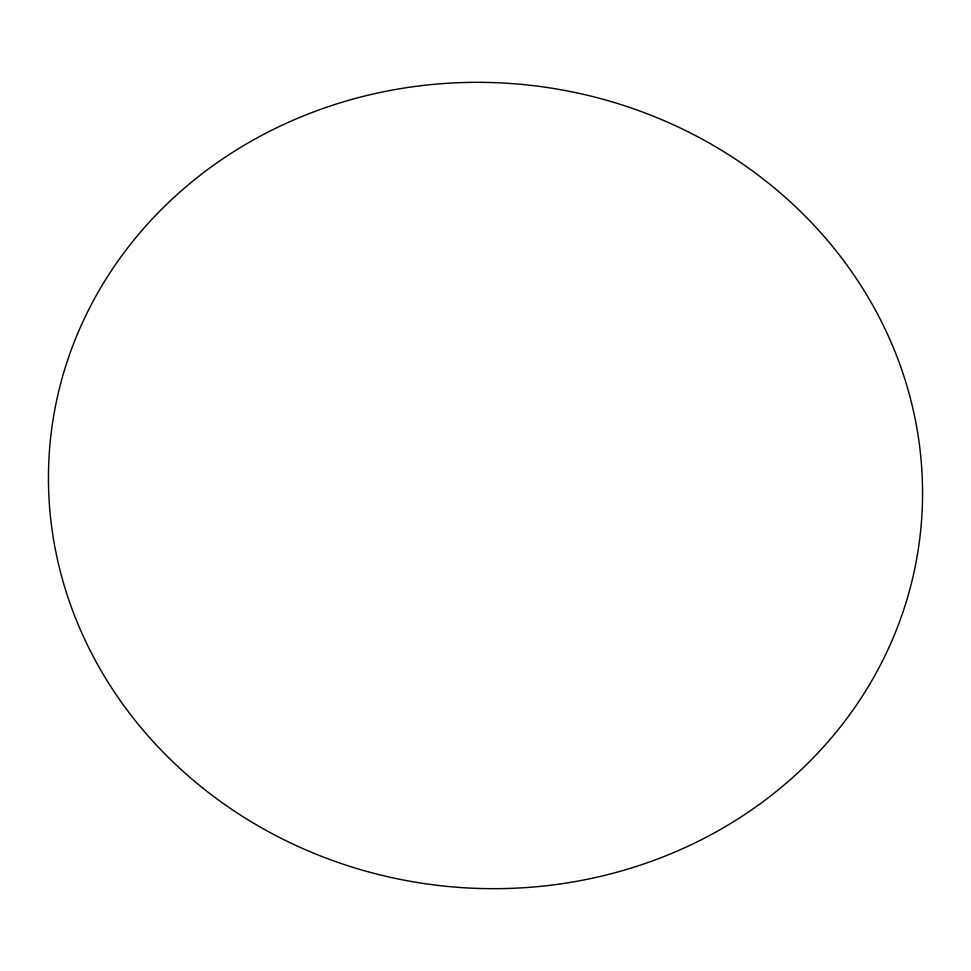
<?xml version="1.0" encoding="UTF-8"?>
<svg xmlns="http://www.w3.org/2000/svg" width="971" height="971" viewBox="0 0 971 971"><rect width="100%" height="100%" fill="white"/><g stroke="black" fill="none" stroke-linecap="round" stroke-linejoin="round"><path stroke-width="1.46" d="M202.878 788.124A437.484 402.71 6.5 0 0 915.532 564.904A437.484 402.71 6.5 0 0 338.09 103.484A437.484 402.71 6.5 0 0 202.878 788.124"/></g></svg>
